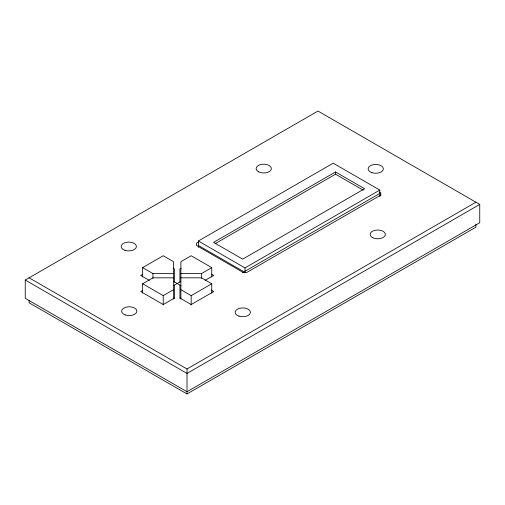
<?xml version="1.0" encoding="UTF-8"?>
<svg xmlns="http://www.w3.org/2000/svg" width="505" height="505" viewBox="0 0 505 505"><rect width="100%" height="100%" fill="white"/><g stroke="black" fill="none" stroke-linecap="round" stroke-linejoin="round"><path stroke-width="0.76" d="M25.25 280.041L317.98 111.037L479.75 204.43L479.75 222.737L187.02 391.741L25.25 298.341L25.25 280.041L187.02 373.435L479.75 204.43M142.644 276.993L142.644 267.637L163.222 255.751L173.512 261.691L173.512 299.074M198.383 246.945L198.383 241.011L333.193 163.184L379.798 190.088L379.798 196.502M142.763 274.234L140.718 275.421L149.322 280.389M198.509 242.053L196.458 243.24L196.458 245.462L243.063 272.365L246.913 272.365L380.764 195.094M335.535 171.959L213.583 242.368L242.646 259.147L364.597 188.737L335.535 171.959L335.535 174.181L214.947 243.801M142.644 293.134L142.644 283.772L152.933 277.832L173.512 277.832M142.707 290.407L140.718 291.555L163.222 304.547L174.477 298.051M181.244 268.155L179.925 268.919L179.925 282.188M173.512 285.615L180.885 281.361M142.644 283.772L163.222 295.652L173.512 289.712M180.885 273.577L201.463 273.577L211.753 267.637L211.753 276.993M205.074 280.389L213.678 275.421L211.633 274.234M180.885 289.712L191.174 295.652L211.753 283.772L211.753 293.134M198.383 241.011L244.988 267.921L379.798 190.088M244.988 271.254L379.798 193.428M29.101 277.819L187.02 368.991L475.899 202.208M29.101 300.57L29.101 302.792L187.02 393.963L475.899 227.181L475.899 224.22M242.64 272.441L244.988 272.365L198.383 245.462L198.516 247.021M142.644 267.637L152.933 273.577L173.512 273.577M180.885 277.832L201.463 277.832L211.753 283.772M379.413 192.089L380.764 192.872L380.764 195.833M335.535 174.181L363.247 190.177M211.753 267.637L191.174 255.751L180.885 261.691L180.885 299.074M173.152 268.155L174.477 268.919L174.477 282.188M211.033 290.028L213.678 291.555L191.174 304.547L179.925 298.051M173.512 281.361L180.885 285.615M244.988 267.921L244.988 272.795M201.463 273.577L201.463 278.255M191.174 295.652L191.174 305.014M187.02 368.991L187.02 393.963M179.925 285.06L179.925 298.329M174.477 285.06L174.477 298.329M163.222 295.652L163.222 305.014M152.933 273.577L152.933 278.255M372.362 237.527A7.625 4.4 0 0 0 385.119 235.551A7.625 4.4 0 0 0 375.777 230.16A7.625 4.4 0 0 0 372.362 237.527M258.352 171.7A7.625 4.4 0 0 0 271.109 169.73A7.625 4.4 0 0 0 261.767 164.333A7.625 4.4 0 0 0 258.352 171.7M124.975 250.316A7.625 4.4 0 0 0 136.413 246.503A7.625 4.4 0 0 0 124.975 242.69A7.625 4.4 0 0 0 124.975 250.316M238.985 316.143A7.625 4.4 0 0 0 250.423 312.33A7.625 4.4 0 0 0 238.985 308.511A7.625 4.4 0 0 0 238.985 316.143M371.939 172.666A7.625 4.4 0 0 0 383.377 168.853A7.625 4.4 0 0 0 371.939 165.04A7.625 4.4 0 0 0 371.939 172.666M125.436 314.987A7.625 4.4 0 0 0 136.874 311.175A7.625 4.4 0 0 0 125.436 307.362A7.625 4.4 0 0 0 125.436 314.987"/></g></svg>
